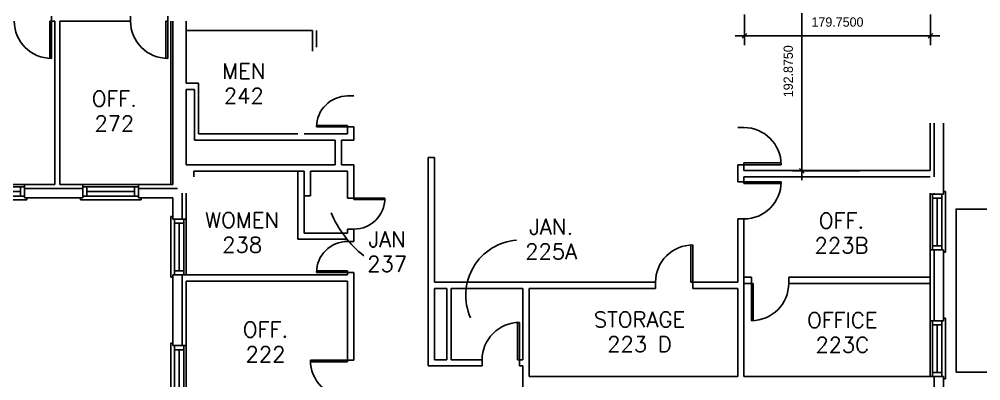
# Model space of a CAD drawing. Extents: x 481 to 3212, y 95 to 2621.
# Drawn here: x 1741 to 2670, y 801 to 1151 of the extents above; entities that cross this region are included whole.
import ezdxf
from ezdxf.enums import TextEntityAlignment as Align

# ---------------------------------------------------------------- set-up
doc = ezdxf.new("R2010")
doc.units = 0
doc.header["$LTSCALE"] = 40
doc.header["$MEASUREMENT"] = 0
doc.layers.get('0').update_dxf_attribs({"linetype": 'CONTINUOUS'})
doc.layers.get('Defpoints').update_dxf_attribs({"linetype": 'CONTINUOUS'})
for name, color, linetype in [('A-AREA-IDEN', 3, 'CONTINUOUS'), ('A-DOOR', 7, 'CONTINUOUS'), ('A-GLAZ', 5, 'CONTINUOUS'), ('A-STRS-RAIL', 7, 'CONTINUOUS'), ('A-WALL', 5, 'CONTINUOUS')]:
    doc.layers.add(name, color=color, linetype=linetype)
doc.styles.add('SIMPLEX', font='simplex', dxfattribs={"height": 23})
doc.dimstyles.get("Standard").update_dxf_attribs({"dimtxt": 0.18, "dimasz": 0.18, "dimexe": 0.18, "dimexo": 0.0625, "dimgap": 0.09, "dimtad": 0, "dimtih": 1, "dimtoh": 1, "dimdec": 4, "dimzin": 0, "dimdsep": 46, "dimtxsty": 'Standard', "dimcen": 0.09, "dimadec": 0, "dimazin": 0, "dimtfac": 1, "dimtdec": 4, "dimtofl": 0, "dimtmove": 0, "dimatfit": 3, "dimfxl": 0, "dimtolj": 1, "dimtzin": 0, "dimarcsym": 0})

# ---------------------------------------------------------------- blocks, each defined once
blk = doc.blocks.new('Q')
at = {"layer": 'A-STRS-RAIL', "style": 'SIMPLEX'}
for tag, p in [('ROOM', (2.01, 4.02)), ('NUMBER', (2.01, -15.09))]:
    blk.add_attdef(tag, text='', height=12, dxfattribs=at).set_placement(p, align=Align.CENTER)
blk = doc.blocks.new('WDO')
at = {"layer": 'A-GLAZ'}
for p, q in [((2681.39, 408.09), (2681.39, 462.09)), ((2683.62, 408.09), (2683.62, 462.09)), ((2683.62, 458.09), (2692.62, 458.09)), ((2688.12, 412.09), (2688.12, 458.09)), ((2692.62, 408.09), (2692.62, 462.09)), ((2696.34, 464.42), (2694.39, 464.42)), ((2696.34, 405.77), (2696.34, 464.42)), ((2683.62, 412.09), (2692.62, 412.09)), ((2694.39, 405.77), (2696.34, 405.77))]:
    blk.add_line(p, q, dxfattribs=at)
at = {"layer": 'A-WALL'}
for p, q in [((2681.39, 462.09), (2694.39, 462.09)), ((2681.39, 408.09), (2694.39, 408.09))]:
    blk.add_line(p, q, dxfattribs=at)
blk = doc.blocks.new('AD03A', base_point=(6.133, 5.024))
for p, q in [((6.133, 6.024), (6.133, 5.024)), ((6.182, 5.024), (6.182, 6.022)), ((6.133, 5.024), (6.182, 5.024))]:
    blk.add_line(p, q)
blk.add_arc((6.133, 5.024), 1, 0, 90)
blk = doc.blocks.new('AD05A', base_point=(203.035, 424.492))
for p, q in [((203.035, 424.492), (203.084, 424.492)), ((203.035, 424.492), (203.035, 423.492)), ((203.084, 423.493), (203.084, 424.492))]:
    blk.add_line(p, q)
blk.add_arc((203.035, 424.492), 1, 270, 0)
blk = doc.blocks.new('*D15')
at = {"color": 0, "lineweight": -2}
for p, q in [((2499.71, 1194.75), (2495.22, 1199.25)), ((2497.46, 1206), (2497.46, 995.1)), ((2553.6, 1197), (2488.46, 1197)), ((2553.6, 1004.1), (2488.46, 1004.1)), ((2499.71, 1001.85), (2495.22, 1006.35))]:
    blk.add_line(p, q, dxfattribs=at)
at = {"layer": 'Defpoints', "color": 0}
for p in [(2559.6, 1197), (2497.46, 1004.1), (2559.6, 1004.1)]:
    blk.add_point(p, dxfattribs=at)
at = {"color": 0, "insert": (2484.32, 1100.55), "char_height": 9, "attachment_point": 5, "rotation": 90}
blk.add_mtext('\\A1;192.8750', dxfattribs=at)
blk = doc.blocks.new('*D16')
at = {"color": 0, "lineweight": -2}
for p, q in [((2441.99, 1155.52), (2441.99, 1125.92)), ((2621.73, 1155.52), (2621.73, 1125.92)), ((2432.99, 1134.92), (2630.73, 1134.92)), ((2439.74, 1132.67), (2444.23, 1137.16)), ((2619.48, 1132.67), (2623.98, 1137.16))]:
    blk.add_line(p, q, dxfattribs=at)
at = {"layer": 'Defpoints', "color": 0}
for p in [(2441.99, 1161.52), (2621.73, 1161.52), (2621.73, 1134.92)]:
    blk.add_point(p, dxfattribs=at)
at = {"color": 0, "insert": (2531.86, 1148.06), "char_height": 9, "attachment_point": 5}
blk.add_mtext('\\A1;179.7500', dxfattribs=at)

msp = doc.modelspace()

# ---------------------------------------------------------------- linework, layer by layer
msp.add_lwpolyline([(2646.525, 809.23633), (2754.025, 809.23633), (2754.025, 967.23633), (2646.525, 967.23633)], close=True)
at = {"layer": 'A-AREA-IDEN'}
for centre, radius, start, end in [((2140.10908, 1005.0794), 106.1685, 202.97623871, 231.51689732), ((2226.13159, 883.81134), 53.56777, 94.70771113, 204.11249898)]:
    msp.add_arc(centre, radius, start, end, dxfattribs=at)
at = {"layer": 'A-WALL'}
for p, q in [((1772.16847, 1148.96574), (1772.16847, 1153.96574)), ((1848.60465, 1148.96574), (1848.60465, 1153.96574)), ((1884.60465, 1148.96574), (1884.60465, 1153.96574)), ((1775.39123, 1148.96574), (1772.16847, 1148.96574)), ((1775.39123, 990.96574), (1775.39123, 1148.96574)), ((1780.39123, 990.96574), (1780.39123, 1148.96574)), ((1848.60465, 1148.96574), (1780.39123, 1148.96574)), ((1887.39123, 990.96574), (1887.39123, 1148.96574)), ((1889.39123, 990.96574), (1889.39123, 1148.96574)), ((1902.39123, 1089.01659), (1902.39123, 1148.96574)), ((2024.39123, 1139.96574), (1902.39123, 1139.96574)), ((2024.39123, 1139.96574), (2024.39123, 1119.96574)), ((2028.39123, 1139.96574), (2028.39123, 1123.96574)), ((1914.39123, 1089.01659), (1902.39123, 1089.01659)), ((1914.39123, 1039.96574), (1914.39123, 1089.01659)), ((1902.39123, 1009.96574), (1902.39123, 1083.01659)), ((1910.39123, 1083.01659), (1902.39123, 1083.01659)), ((1910.39123, 1033.96574), (1910.39123, 1083.01659)), ((2058.39123, 1076.63147), (2064.39123, 1076.63147)), ((2621.39123, 1050.21574), (2621.39123, 1004.46574)), ((2625.39123, 1050.21574), (2625.39123, 998.46574)), ((2634.39123, 1050.21574), (2634.39123, 981.71574)), ((2058.39123, 1046.63147), (2058.39123, 1039.96574)), ((2058.39123, 1046.63147), (2064.39123, 1046.63147)), ((2064.39123, 1046.63147), (2064.39123, 1033.96574)), ((2441.39123, 1046.0488), (2435.39123, 1046.0488)), ((2046.39123, 1033.96574), (1910.39123, 1033.96574)), ((2010.39123, 1039.96574), (1914.39123, 1039.96574)), ((2058.39123, 1039.96574), (2016.39123, 1039.96574)), ((2046.39123, 1033.96574), (2046.39123, 1009.96574)), ((2052.39123, 1033.96574), (2052.39123, 1009.96574)), ((2064.39123, 1033.96574), (2052.39123, 1033.96574)), ((2136.39123, 815.46574), (2136.39123, 1016.92768)), ((2136.39123, 1016.92768), (2142.39123, 1016.92768)), ((2142.39123, 896.46574), (2142.39123, 1016.92768)), ((2046.39123, 1009.96574), (1902.39123, 1009.96574)), ((2016.39123, 1003.96574), (1909.89123, 1003.96574)), ((1909.89123, 998.46574), (1909.89123, 1003.96574)), ((2010.39123, 937.96574), (2010.39123, 1003.96574)), ((2016.39123, 943.96574), (2016.39123, 1003.96574)), ((2058.39123, 1003.96574), (2022.39123, 1003.96574)), ((2022.39123, 979.96574), (2022.39123, 1003.96574)), ((2064.39123, 1009.96574), (2052.39123, 1009.96574)), ((2058.39123, 1003.96574), (2058.39123, 977.76126)), ((2064.39123, 1009.96574), (2064.39123, 977.76126)), ((2441.39123, 1010.0488), (2435.39123, 1010.0488)), ((2435.39123, 1010.0488), (2435.39123, 993.60881)), ((2441.39123, 1010.0488), (2441.39123, 1004.46574)), ((2621.39123, 1004.46574), (2441.39123, 1004.46574)), ((2621.39123, 998.46574), (2441.39123, 998.46574)), ((2441.39123, 998.46574), (2441.39123, 993.60881)), ((1775.39123, 990.96574), (1746.14123, 990.96574)), ((1802.39123, 986.96574), (1746.14123, 986.96574)), ((1802.39123, 990.96574), (1780.39123, 990.96574)), ((1889.39123, 990.96574), (1856.39123, 990.96574)), ((1893.89123, 986.96574), (1856.39123, 986.96574)), ((2441.39123, 993.60881), (2435.39123, 993.60881)), ((1802.39123, 977.96574), (1746.14123, 977.96574)), ((1889.39123, 977.96574), (1856.39123, 977.96574)), ((1889.39123, 977.96574), (1889.39123, 957.54574)), ((1898.39123, 982.46574), (1898.39123, 957.54574)), ((1902.39123, 982.46574), (1902.39123, 957.54574)), ((2022.39123, 979.96574), (2016.39123, 979.96574)), ((2064.39123, 977.76126), (2058.39123, 977.76126)), ((2621.39123, 982.46574), (2621.39123, 981.71574)), ((2625.39123, 982.46574), (2625.39123, 981.71574)), ((2435.39123, 957.60881), (2435.39123, 896.46574)), ((2441.39123, 957.60881), (2435.39123, 957.60881)), ((2441.39123, 957.60881), (2441.39123, 805.21574)), ((2058.39123, 943.96574), (2016.39123, 943.96574)), ((2064.39123, 947.76126), (2058.39123, 947.76126)), ((2058.39123, 947.76126), (2058.39123, 943.96574)), ((2064.39123, 947.76126), (2064.39123, 935.92889)), ((2058.39123, 937.96574), (2010.39123, 937.96574)), ((2058.39123, 937.96574), (2058.39123, 935.92889)), ((2058.39123, 935.92889), (2064.39123, 935.92889)), ((2621.39123, 927.71574), (2621.39123, 859.21574)), ((2625.39123, 927.71574), (2625.39123, 859.21574)), ((2634.39123, 927.71574), (2634.39123, 859.21574)), ((1889.39123, 903.54574), (1889.39123, 835.04574)), ((1898.39123, 903.54574), (1898.39123, 835.04574)), ((1902.39123, 903.54574), (2058.39123, 903.54574)), ((2058.39123, 905.92889), (2058.39123, 903.54574)), ((2058.39123, 905.92889), (2064.39123, 905.92889)), ((2064.39123, 905.92889), (2064.39123, 821.06302)), ((1902.39123, 897.54574), (2058.39123, 897.54574)), ((1902.39123, 897.54574), (1902.39123, 835.04574)), ((2058.39123, 897.54574), (2058.39123, 821.06302)), ((2355.98682, 896.46574), (2142.39123, 896.46574)), ((2355.98682, 896.46574), (2355.98682, 890.46574)), ((2435.39123, 896.46574), (2391.98682, 896.46574)), ((2391.98682, 896.46574), (2391.98682, 890.46574)), ((2448.70891, 901.21574), (2441.39123, 901.21574)), ((2448.70891, 895.21574), (2441.39123, 895.21574)), ((2448.70891, 895.21574), (2448.70891, 901.21574)), ((2621.39123, 901.21574), (2484.70891, 901.21574)), ((2484.70891, 895.21574), (2484.70891, 901.21574)), ((2621.39123, 895.21574), (2484.70891, 895.21574)), ((2142.39123, 821.46574), (2142.39123, 890.46574)), ((2154.39123, 890.46574), (2142.39123, 890.46574)), ((2154.39123, 890.46574), (2154.39123, 821.46574)), ((2227.89123, 890.46574), (2158.39123, 890.46574)), ((2158.39123, 890.46574), (2158.39123, 821.46574)), ((2227.89123, 890.46574), (2227.89123, 821.46574)), ((2355.98682, 890.46574), (2233.89123, 890.46574)), ((2233.89123, 890.46574), (2233.89123, 805.21574)), ((2435.39123, 890.46574), (2391.98682, 890.46574)), ((2435.39123, 890.46574), (2435.39123, 805.21574)), ((2058.39123, 821.06302), (2064.39123, 821.06302)), ((2142.39123, 821.46574), (2154.39123, 821.46574)), ((2158.39123, 821.46574), (2188.38162, 821.46574)), ((2188.38162, 821.46574), (2188.38162, 815.46574)), ((2224.38162, 821.46574), (2227.89123, 821.46574)), ((2224.38162, 821.46574), (2224.38162, 815.46574)), ((2136.39123, 815.46574), (2188.38162, 815.46574)), ((2224.38162, 815.46574), (2227.89123, 815.46574)), ((2227.89123, 815.46574), (2227.89123, 793.51493)), ((2435.39123, 805.21574), (2233.89123, 805.21574)), ((2621.39123, 805.21574), (2441.39123, 805.21574)), ((2625.39123, 805.21574), (2625.39123, 753.46574)), ((2634.39123, 805.21574), (2634.39123, 736.71574))]:
    msp.add_line(p, q, dxfattribs=at)

# ---------------------------------------------------------------- block references
at = {"layer": 'A-AREA-IDEN', "xscale": 1.25, "yscale": 1.25, "zscale": 1.25}
for p, values in [((1955.53927, 1088.13325), {'ROOM': 'MEN', 'NUMBER': '242'}), ((1830.40117, 1061.40603), {'ROOM': 'OFF.', 'NUMBER': '272'}), ((1953.89073, 943.99438), {'ROOM': 'WOMEN', 'NUMBER': '238'}), ((2252.68065, 937.55696), {'ROOM': 'JAN.', 'NUMBER': '225A'}), ((2533.14362, 943.39455), {'ROOM': 'OFF.', 'NUMBER': '223B'}), ((2094.16131, 925.45352), {'ROOM': 'JAN', 'NUMBER': '237'}), ((2337.94424, 847.79303), {'ROOM': 'STORAGE', 'NUMBER': '223 D'}), ((2534.0121, 847.21408), {'ROOM': 'OFFICE', 'NUMBER': '223C'}), ((1976.54564, 838.05446), {'ROOM': 'OFF.', 'NUMBER': '222'})]:
    msp.add_blockref('Q', p, dxfattribs=at).add_auto_attribs(values)
at = {"layer": 'A-DOOR', "zscale": 0.01}
for name, p, xscale, yscale, rotation in [('AD03A', (1772.16847, 1148.96574), 36, 36, 180), ('AD03A', (1884.60465, 1148.96574), 36, 36, 180), ('AD03A', (2058.39123, 1046.63147), 30, 30, 90), ('AD05A', (2441.39123, 1010.0488), 36, 36, 90), ('AD03A', (2441.39123, 993.60881), 36, 36, 270), ('AD03A', (2064.39123, 977.76126), 30, 30, 270), ('AD03A', (2058.39123, 905.92889), 30, 30, 90), ('AD05A', (2391.98682, 896.46574), 36, 36, 180), ('AD05A', (2224.38162, 821.46574), 36, 36, 180), ('AD05A', (2058.39123, 821.06302), 36, 36, 270)]:
    msp.add_blockref(name, p, dxfattribs=dict(at, xscale=xscale, yscale=yscale, rotation=rotation))
at = {"layer": 'A-DOOR', "xscale": 36, "yscale": 36, "zscale": 0.01}
msp.add_blockref('AD05A', (2448.70891, 895.21574), dxfattribs=at)
at = {"layer": 'A-GLAZ', "rotation": 270.0000000000016}
for p in [(1284.05049, 3672.35697), (1394.30049, 3672.35697)]:
    msp.add_blockref('WDO', p, dxfattribs=at)
at = {"layer": 'A-GLAZ'}
for p in [(-60, 519.625), (-60, 397.125)]:
    msp.add_blockref('WDO', p, dxfattribs=at)
at = {"layer": 'A-GLAZ', "xscale": -1}
for p in [(4583.78246, 495.455), (4583.78246, 372.955)]:
    msp.add_blockref('WDO', p, dxfattribs=at)

# ---------------------------------------------------------------- dimensions: what is measured, and where the dimension line sits
dim = msp.add_linear_dim(base=(2497.46407, 1004.10123), p1=(2559.5969, 1196.99923), p2=(2559.5969, 1004.10123), angle=90, dimstyle='Standard', override={"dimscale": 96, "dimtxt": 0.09375, "dimasz": 0.09375, "dimexe": 0.09375, "dimtad": 1, "dimtih": 0, "dimtoh": 0, "dimrnd": 0.125, "dimzin": 1, "dimtsz": 0.0234, "dimdle": 0.09375})
dim.commit()
dim.dimension.update_dxf_attribs({"geometry": '*D15', "text_midpoint": (2484.32407, 1100.55023)})
dim = msp.add_linear_dim(base=(2621.72973, 1134.91711), p1=(2441.98833, 1161.52373), p2=(2621.72973, 1161.52373), dimstyle='Standard', override={"dimscale": 96, "dimtxt": 0.09375, "dimasz": 0.09375, "dimexe": 0.09375, "dimtad": 1, "dimtih": 0, "dimtoh": 0, "dimrnd": 0.125, "dimzin": 1, "dimtsz": 0.0234, "dimdle": 0.09375})
dim.commit()
dim.dimension.update_dxf_attribs({"geometry": '*D16', "text_midpoint": (2531.85903, 1148.05711)})

doc.saveas('drawing.dxf')
